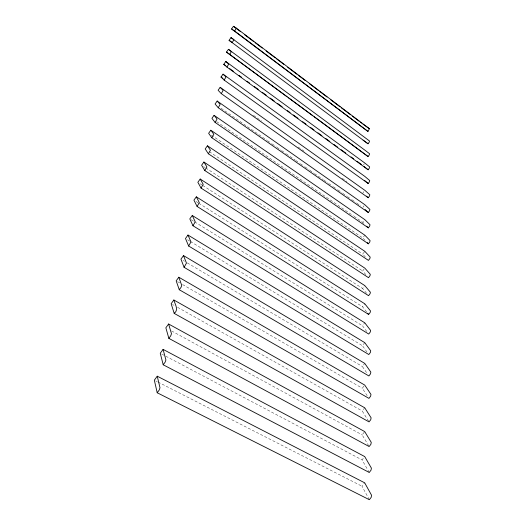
<?xml version="1.0" encoding="UTF-8"?>
<svg xmlns="http://www.w3.org/2000/svg" width="526" height="526" viewBox="0 0 526 526"><rect width="100%" height="100%" fill="white"/><g stroke="black" fill="none" stroke-linecap="round" stroke-linejoin="round"><path stroke-width="0.39" stroke-dasharray="2.63 1.97" d="M363.473 164.973L364.413 163.704M362.914 192.943L363.887 191.635M362.868 207.382L364.058 205.784M363.92 223.465L362.822 222.366L364.847 219.664M365.018 240.277L362.769 237.93L364.834 235.188M365.327 256.971L362.723 254.117L364.827 251.323M365.859 274.618L362.67 270.956L364.814 268.115M366.589 293.278L362.611 288.485L364.807 285.598M366.622 311.892L362.559 306.757L364.794 303.818M366.806 331.518L362.493 325.811L364.781 322.819M366.977 352.012L362.434 345.707L364.768 342.663M366.556 372.579L362.368 366.497L364.755 363.394M367.187 395.677L362.302 388.241L364.742 385.078M368.621 421.201L362.23 411.01L364.728 407.788M368.726 445.857L362.151 434.877L364.715 431.59M369.239 472.453L362.072 459.921L364.702 456.568M369.337 499.7L361.993 486.234L364.682 482.815M155.795 380.929L157.254 381.672M157.991 382.047L361.993 486.234M161.706 354.024L362.072 459.921M171.601 330.946L362.151 434.877M172.581 304.508L174.014 305.31M177.591 307.322L362.23 411.01M177.597 281.673L179.728 282.903M182.575 284.54L362.302 388.241M183.068 260.409L184.481 261.244M187.302 262.915L362.368 366.497M187.598 239.797L189.702 241.072M190.405 241.5L362.434 345.707M191.201 219.743L193.989 221.466M194.679 221.9L362.493 325.811M196.007 201.478L198.092 202.793M198.782 203.233L362.559 306.757M199.919 183.633L201.991 184.968M202.681 185.408L362.611 288.485M203.661 166.591L205.035 167.492M205.719 167.939L362.67 270.956M209.282 151.659L362.723 254.117M211.347 135.156L362.769 237.93M216.653 121.624L353.347 215.838M354.024 216.304L362.822 222.366M221.117 108.244L266.8 140.192M267.471 140.659L271.501 143.48M272.172 143.953L276.209 146.767M276.88 147.241L280.91 150.061M281.581 150.528L285.611 153.349M286.282 153.816L295.014 159.924M295.691 160.397L299.721 163.211M300.392 163.685L304.423 166.505M305.093 166.972L309.124 169.793M309.794 170.26L313.825 173.08M314.495 173.554L323.234 179.662M323.904 180.129L327.935 182.949M328.605 183.416L332.636 186.237M333.306 186.704L337.337 189.524M338.014 189.998L342.045 192.812M342.715 193.285L346.746 196.106M347.416 196.573L351.447 199.393M352.118 199.86L356.148 202.681M356.819 203.154L360.856 205.968M253.466 115.332L261.475 121.013M298.183 147.037L304.186 151.297M342.229 178.275L346.897 181.588"/><path stroke-width="0.79" d="M236.365 28.148L234.675 31.021L367.97 131.434L369.436 128.732L236.365 28.148L233.459 26.3L231.571 28.983L367.97 131.434M229.08 40.324L230.999 37.596L233.919 39.654L232.196 42.593L229.08 40.324L368.016 143.769L369.252 142.105L369.508 141.014L230.999 37.596M226.489 52.094L228.448 49.319L364.886 150.16L369.581 153.737L369.318 154.854L368.068 156.544L226.489 52.094L287.183 96.784M229.619 54.605L231.381 51.607L228.448 49.319M223.8 64.317L225.792 61.496L364.88 163.073L369.653 166.906L369.39 168.064L368.115 169.78L226.949 67.098L223.8 64.317L225.792 65.763M226.949 67.098L228.744 64.034L225.792 61.496M221.005 77.026L223.037 74.159L364.873 176.453L369.732 180.563L369.462 181.759L368.167 183.502L224.161 80.097L221.005 77.026L223.004 78.466M224.161 80.097L225.996 76.954L223.037 74.159M220.17 87.329L218.099 90.248L221.268 93.621L368.22 197.73L369.541 195.961L369.817 194.732L364.866 190.333L220.17 87.329L223.142 90.406L221.268 93.621M217.179 101.038L215.075 104.016L218.251 107.718L368.272 212.504L369.62 210.702L369.903 209.433L364.853 204.726L217.179 101.038L220.164 104.424L218.251 107.718M214.069 115.326L211.919 118.357L215.101 122.413L368.332 227.85L369.706 226.022L369.988 224.707L364.847 219.664L214.069 115.326L217.06 119.034L215.101 122.413M210.821 130.224L208.625 133.315L211.82 137.753L368.391 243.801L369.791 241.94L370.08 240.586L364.834 235.188L210.821 130.224L213.826 134.288L211.82 137.753M207.435 145.781L205.193 148.93L208.388 153.776L368.45 260.396L369.883 258.503L370.179 257.102L364.827 251.323L207.435 145.781L210.439 150.226L208.388 153.776M203.897 162.034L201.603 165.243L204.798 170.536L368.516 277.675L369.975 275.749L370.278 274.302L364.814 268.115L203.897 162.034L206.902 166.887L204.798 170.536M200.196 179.031L197.855 182.298L201.044 188.078L368.581 295.678L370.074 293.718L370.383 292.219L364.807 285.598L200.196 179.031L203.194 184.33L201.044 188.078M196.316 196.823L193.923 200.163L197.105 206.462L368.654 314.456L370.172 312.464L370.488 310.905L364.794 303.818L196.316 196.823L199.315 202.602L197.105 206.462M192.26 215.476L189.807 218.882L192.976 225.753L368.726 334.056L370.278 332.024L370.6 330.413L364.781 322.819L192.26 215.476L195.245 221.775L192.976 225.753M187.992 235.043L185.487 238.521L188.637 246.004L368.798 354.537L370.389 352.466L370.718 350.796L364.768 342.663L187.992 235.043L190.971 241.914L188.637 246.004M183.515 255.603L180.951 259.154L184.074 267.307L368.877 375.952L370.508 373.848L370.843 372.106L364.755 363.394L183.515 255.603L186.474 263.092L184.074 267.307M178.807 277.222L176.177 280.851L179.274 289.741L368.963 398.379L370.626 396.229L370.975 394.421L364.742 385.078L178.807 277.222L181.733 285.388L181.069 287.268L179.274 289.741M173.85 299.991L171.154 303.706L174.205 313.391L369.048 421.885L370.758 419.689L371.106 417.808L364.728 407.788L173.85 299.991C174.967 304.423 179.096 309.748 174.205 313.391M168.616 324.009L165.854 327.803L168.859 338.369L369.14 446.541L370.889 444.312L371.251 442.346L364.715 431.59L168.616 324.009L171.469 333.721L170.753 335.779L168.859 338.369M163.093 349.376L160.252 353.255L163.205 364.781L369.239 472.453L371.027 470.172L371.395 468.12L364.702 456.568L163.093 349.376L165.9 359.968L165.144 362.131L163.205 364.781M157.248 376.202L154.335 380.18L157.215 392.764L369.337 499.7L371.178 497.372L371.553 495.236L364.682 482.815L157.248 376.202L159.989 387.774L159.207 390.049L157.215 392.764M231.571 28.983L234.675 31.021M369.436 128.732L362.94 124.143M229.77 68.663L233.748 71.556M239.047 75.415L241.697 77.342M247.003 81.201L249.653 83.128M254.295 86.507L258.273 89.4M262.25 92.293L266.222 95.186M270.2 98.079L274.178 100.979M277.491 103.385L282.133 106.765M287.433 110.624L290.089 112.551M293.403 114.964L298.038 118.337M302.68 121.716L305.994 124.129M310.636 127.502L313.95 129.915M317.928 132.808L321.905 135.701M325.883 138.594L329.855 141.494M333.832 144.387L337.81 147.28M341.124 149.693L345.766 153.066M351.066 156.926L353.722 158.852M357.036 161.265L361.671 164.645M363.078 140.14L368.016 143.769M288.498 97.757L312.904 115.733M314.226 116.706L368.068 156.544M233.459 26.3L240.652 31.738M244.577 34.703L253.729 41.62M255.038 42.606L262.231 48.044M266.156 51.009L275.315 57.926M276.623 58.912L283.816 64.35M287.735 67.315L296.894 74.232M298.203 75.225L305.396 80.656M309.321 83.621L318.473 90.538M319.782 91.531L326.975 96.968M330.9 99.927L340.052 106.85M341.361 107.837L350.52 114.753M352.479 116.239L359.021 121.177M360.33 122.17L361.632 123.156M364.137 166.532L368.115 169.78M364.696 180.517L368.167 183.502M366.451 196.139L368.22 197.73M365.031 209.427L368.272 212.504M366.675 226.206L368.332 227.85M367.266 242.624L368.391 243.801M367.635 313.174L368.654 314.456"/></g></svg>
